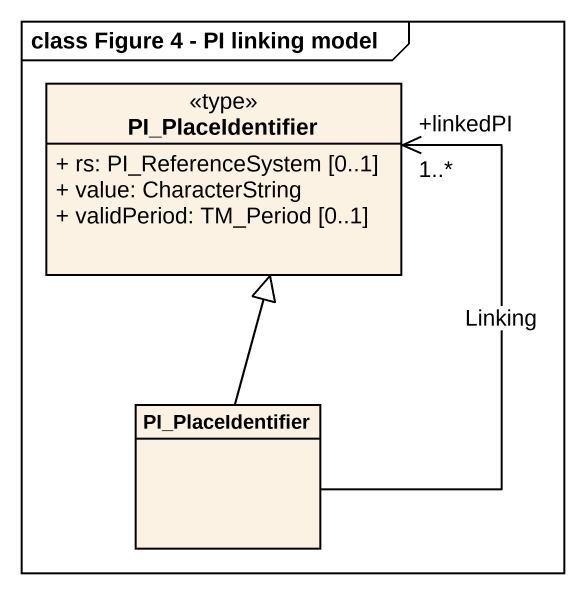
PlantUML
@startuml
mainframe class Figure 4 - PI linking model
hide circle
hide empty members
skinparam classAttributeIconSize 0
class PI_PlaceIdentifier <<type>> {
  + rs: PI_ReferenceSystem [0..1]
  + value: CharacterString
  + validPeriod: TM_Period [0..1]
}
class "PI_PlaceIdentifier" as PI_PlaceIdentifier_2
PI_PlaceIdentifier_2 -up-|> PI_PlaceIdentifier
PI_PlaceIdentifier_2 -up-> "+linkedPI\n1..*" PI_PlaceIdentifier : Linking
@enduml
